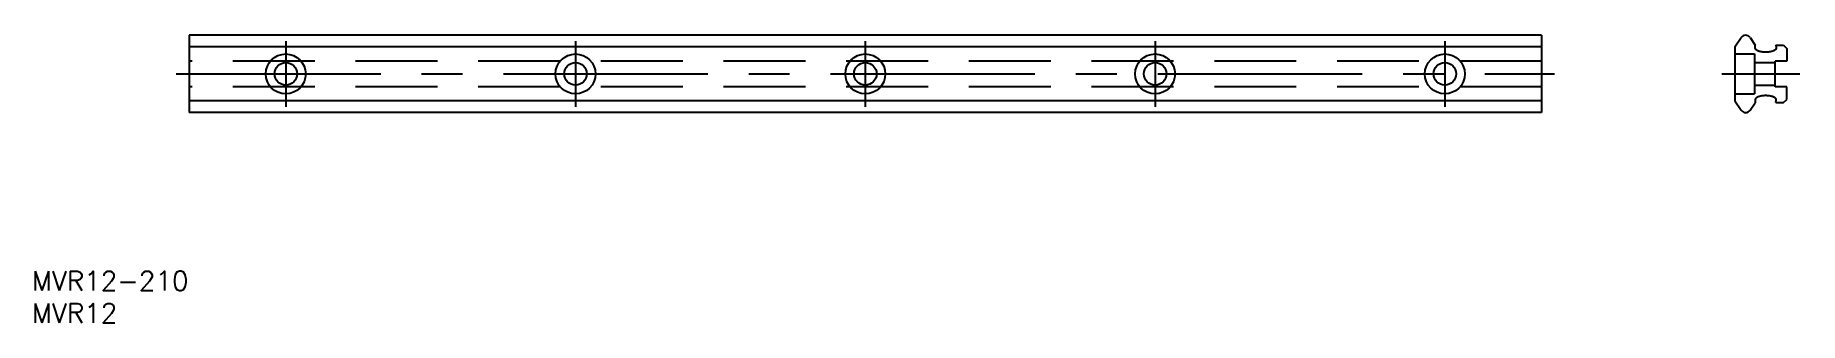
# Model space of a CAD drawing. Extents: x -24 to 250, y -39 to 6.
import ezdxf

# ---------------------------------------------------------------- set-up
doc = ezdxf.new("R2010")
doc.units = 0
doc.linetypes.add('CENTER', pattern=[50.8, 31.75, -6.35, 6.35, -6.35])
doc.linetypes.add('DASHED', pattern=[19.05, 12.7, -6.35])
doc.layers.get('0').update_dxf_attribs({"linetype": 'CONTINUOUS'})
doc.layers.add('CENTER', color=1, linetype='CONTINUOUS')
doc.styles.get("Standard").update_dxf_attribs({"font": 'txt.shx', "height": 3, "bigfont": 'bigfont.shx'})

# ---------------------------------------------------------------- blocks, each defined once
blk = doc.blocks.new('*U2')
at = {"color": 7, "linetype": 'CONTINUOUS'}
blk.add_text('MVR12-210', height=3, dxfattribs=at).set_placement((-24.4, -33.63))
blk = doc.blocks.new('*U3')
at = {"color": 7, "linetype": 'CONTINUOUS'}
blk.add_text('MVR12', height=3, dxfattribs=at).set_placement((-24.4, -38.63))

msp = doc.modelspace()

# ---------------------------------------------------------------- linework, layer by layer
at = {"color": 7, "linetype": 'CONTINUOUS'}
for p, q in [((0, 6), (0, -6)), ((210, 6), (0, 6)), ((210, 6), (210, -6)), ((240, 4.2), (241.01, 5.64)), ((242.39, 5.64), (243.2, 4.48)), ((210, 4.2), (0, 4.2)), ((240, 4.2), (240, -4.2)), ((243.2, 4), (243.2, 4.48)), ((246.4, 4.45), (247.6, 4.45)), ((246.4, 4.45), (246.44, 4.05)), ((247.6, 4.45), (248.1, 3.95)), ((248.1, 3.95), (248.1, 2)), ((246.3, -2), (246.3, 2)), ((248.1, 2), (246.3, 2)), ((248.1, -2), (246.3, -2)), ((248.1, -3.95), (248.1, -2)), ((210, -4.2), (0, -4.2)), ((240, -4.2), (241.01, -5.64)), ((242.39, -5.64), (243.2, -4.48)), ((243.2, -4), (243.2, -4.48)), ((246.4, -4.45), (246.44, -4.05)), ((246.4, -4.45), (247.6, -4.45)), ((247.6, -4.45), (248.1, -3.95)), ((210, -6), (0, -6))]:
    msp.add_line(p, q, dxfattribs=at)
at = {"color": 3, "linetype": 'DASHED'}
for p, q in [((240, 3.1), (243.1, 3.1)), ((243.1, 3.1), (243.1, -3.1)), ((210, 2), (0, 2)), ((243.1, 1.75), (246.3, 1.75)), ((210, -2), (0, -2)), ((243.1, -1.75), (246.3, -1.75)), ((240, -3.1), (243.1, -3.1))]:
    msp.add_line(p, q, dxfattribs=at)
at = {"color": 7, "linetype": 'CONTINUOUS'}
for points in [[(246.44, 4.05, 0), (246.44, 4.03, 0), (246.44, 4.01, 0), (246.44, 4, 0), (246.44, 3.98, 0), (246.44, 3.97, 0), (246.44, 3.95, 0), (246.43, 3.94, 0), (246.43, 3.92, 0), (246.42, 3.9, 0), (246.41, 3.89, 0), (246.41, 3.87, 0), (246.4, 3.86, 0), (246.39, 3.84, 0), (246.38, 3.83, 0), (246.37, 3.81, 0), (246.35, 3.8, 0), (246.34, 3.78, 0), (246.32, 3.77, 0), (246.31, 3.75, 0), (246.29, 3.74, 0), (246.28, 3.72, 0), (246.26, 3.71, 0), (246.24, 3.7, 0), (246.22, 3.68, 0), (246.2, 3.67, 0), (246.17, 3.65, 0), (246.15, 3.64, 0), (246.13, 3.63, 0), (246.1, 3.62, 0), (246.08, 3.6, 0), (246.05, 3.59, 0), (246.03, 3.58, 0), (246, 3.57, 0), (245.97, 3.56, 0), (245.94, 3.55, 0), (245.91, 3.53, 0), (245.88, 3.52, 0), (245.85, 3.51, 0), (245.82, 3.5, 0), (245.78, 3.49, 0), (245.75, 3.49, 0), (245.72, 3.48, 0), (245.69, 3.47, 0), (245.65, 3.46, 0), (245.62, 3.45, 0), (245.58, 3.44, 0), (245.54, 3.44, 0), (245.51, 3.43, 0), (245.47, 3.42, 0), (245.43, 3.42, 0), (245.39, 3.41, 0), (245.36, 3.41, 0), (245.32, 3.4, 0), (245.28, 3.4, 0), (245.24, 3.39, 0), (245.2, 3.39, 0), (245.16, 3.38, 0), (245.12, 3.38, 0), (245.08, 3.38, 0), (245.04, 3.38, 0), (245, 3.37, 0), (244.96, 3.37, 0), (244.92, 3.37, 0), (244.88, 3.37, 0), (244.84, 3.37, 0), (244.8, 3.37, 0), (244.76, 3.37, 0), (244.72, 3.37, 0), (244.68, 3.37, 0), (244.63, 3.37, 0), (244.59, 3.38, 0), (244.55, 3.38, 0), (244.51, 3.38, 0), (244.47, 3.38, 0), (244.43, 3.39, 0), (244.4, 3.39, 0), (244.35, 3.4, 0), (244.32, 3.4, 0), (244.28, 3.41, 0), (244.24, 3.41, 0), (244.2, 3.42, 0), (244.16, 3.42, 0), (244.13, 3.43, 0), (244.09, 3.44, 0), (244.06, 3.44, 0), (244.02, 3.45, 0), (243.98, 3.46, 0), (243.95, 3.47, 0), (243.92, 3.48, 0), (243.88, 3.49, 0), (243.85, 3.5, 0), (243.82, 3.5, 0), (243.78, 3.51, 0), (243.75, 3.53, 0), (243.72, 3.54, 0), (243.69, 3.55, 0), (243.67, 3.56, 0), (243.64, 3.57, 0), (243.61, 3.58, 0), (243.58, 3.59, 0), (243.56, 3.6, 0), (243.53, 3.62, 0), (243.51, 3.63, 0), (243.49, 3.64, 0), (243.46, 3.66, 0), (243.44, 3.67, 0), (243.42, 3.68, 0), (243.4, 3.7, 0), (243.38, 3.71, 0), (243.36, 3.72, 0), (243.34, 3.74, 0), (243.33, 3.75, 0), (243.31, 3.77, 0), (243.3, 3.78, 0), (243.28, 3.8, 0), (243.27, 3.81, 0), (243.26, 3.83, 0), (243.25, 3.84, 0), (243.24, 3.86, 0), (243.23, 3.87, 0), (243.22, 3.89, 0), (243.22, 3.91, 0), (243.21, 3.92, 0), (243.21, 3.94, 0), (243.2, 3.95, 0), (243.2, 3.97, 0), (243.2, 3.98, 0), (243.2, 4, 0)], [(246.44, -4.05, 0), (246.44, -4.03, 0), (246.44, -4.01, 0), (246.44, -4, 0), (246.44, -3.98, 0), (246.44, -3.97, 0), (246.44, -3.95, 0), (246.43, -3.94, 0), (246.43, -3.92, 0), (246.42, -3.9, 0), (246.41, -3.89, 0), (246.41, -3.87, 0), (246.4, -3.86, 0), (246.39, -3.84, 0), (246.38, -3.83, 0), (246.37, -3.81, 0), (246.35, -3.8, 0), (246.34, -3.78, 0), (246.32, -3.77, 0), (246.31, -3.75, 0), (246.29, -3.74, 0), (246.28, -3.72, 0), (246.26, -3.71, 0), (246.24, -3.7, 0), (246.22, -3.68, 0), (246.2, -3.67, 0), (246.17, -3.65, 0), (246.15, -3.64, 0), (246.13, -3.63, 0), (246.1, -3.62, 0), (246.08, -3.6, 0), (246.05, -3.59, 0), (246.03, -3.58, 0), (246, -3.57, 0), (245.97, -3.56, 0), (245.94, -3.55, 0), (245.91, -3.53, 0), (245.88, -3.52, 0), (245.85, -3.51, 0), (245.82, -3.5, 0), (245.78, -3.49, 0), (245.75, -3.49, 0), (245.72, -3.48, 0), (245.69, -3.47, 0), (245.65, -3.46, 0), (245.62, -3.45, 0), (245.58, -3.44, 0), (245.54, -3.44, 0), (245.51, -3.43, 0), (245.47, -3.42, 0), (245.43, -3.42, 0), (245.39, -3.41, 0), (245.36, -3.41, 0), (245.32, -3.4, 0), (245.28, -3.4, 0), (245.24, -3.39, 0), (245.2, -3.39, 0), (245.16, -3.38, 0), (245.12, -3.38, 0), (245.08, -3.38, 0), (245.04, -3.38, 0), (245, -3.37, 0), (244.96, -3.37, 0), (244.92, -3.37, 0), (244.88, -3.37, 0), (244.84, -3.37, 0), (244.8, -3.37, 0), (244.76, -3.37, 0), (244.72, -3.37, 0), (244.68, -3.37, 0), (244.63, -3.37, 0), (244.59, -3.38, 0), (244.55, -3.38, 0), (244.51, -3.38, 0), (244.47, -3.38, 0), (244.43, -3.39, 0), (244.4, -3.39, 0), (244.35, -3.4, 0), (244.32, -3.4, 0), (244.28, -3.41, 0), (244.24, -3.41, 0), (244.2, -3.42, 0), (244.16, -3.42, 0), (244.13, -3.43, 0), (244.09, -3.44, 0), (244.06, -3.44, 0), (244.02, -3.45, 0), (243.98, -3.46, 0), (243.95, -3.47, 0), (243.92, -3.48, 0), (243.88, -3.49, 0), (243.85, -3.5, 0), (243.82, -3.5, 0), (243.78, -3.51, 0), (243.75, -3.53, 0), (243.72, -3.54, 0), (243.69, -3.55, 0), (243.67, -3.56, 0), (243.64, -3.57, 0), (243.61, -3.58, 0), (243.58, -3.59, 0), (243.56, -3.6, 0), (243.53, -3.62, 0), (243.51, -3.63, 0), (243.49, -3.64, 0), (243.46, -3.66, 0), (243.44, -3.67, 0), (243.42, -3.68, 0), (243.4, -3.7, 0), (243.38, -3.71, 0), (243.36, -3.72, 0), (243.34, -3.74, 0), (243.33, -3.75, 0), (243.31, -3.77, 0), (243.3, -3.78, 0), (243.28, -3.8, 0), (243.27, -3.81, 0), (243.26, -3.83, 0), (243.25, -3.84, 0), (243.24, -3.86, 0), (243.23, -3.87, 0), (243.22, -3.89, 0), (243.22, -3.91, 0), (243.21, -3.92, 0), (243.21, -3.94, 0), (243.2, -3.95, 0), (243.2, -3.97, 0), (243.2, -3.98, 0), (243.2, -4, 0)]]:
    msp.add_polyline3d(points, dxfattribs=at)
for centre, radius in [((15, 0), 3.1), ((60, 0), 3.1), ((105, 0), 3.1), ((150, 0), 3.1), ((195, 0), 3.1), ((15, 0), 1.75), ((60, 0), 1.75), ((105, 0), 1.75), ((150, 0), 1.75), ((195, 0), 1.75)]:
    msp.add_circle(centre, radius, dxfattribs=at)
for centre, start, end in [((241.7, 5.16), 35, 145), ((241.7, -5.16), 215, 325)]:
    msp.add_arc(centre, 0.841, start, end, dxfattribs=at)
at = {"layer": 'CENTER', "color": 1, "linetype": 'CENTER'}
for p, q in [((15, 5.1), (15, -5.1)), ((60, 5.1), (60, -5.1)), ((105, 5.1), (105, -5.1)), ((150, 5.1), (150, -5.1)), ((195, 5.1), (195, -5.1)), ((-2, 0), (212, 0)), ((238, 0), (250.1, 0))]:
    msp.add_line(p, q, dxfattribs=at)

# ---------------------------------------------------------------- block references
at = {"color": 7, "linetype": 'CONTINUOUS'}
for name in ['*U2', '*U3']:
    msp.add_blockref(name, (0, 0), dxfattribs=at)

doc.saveas('drawing.dxf')
